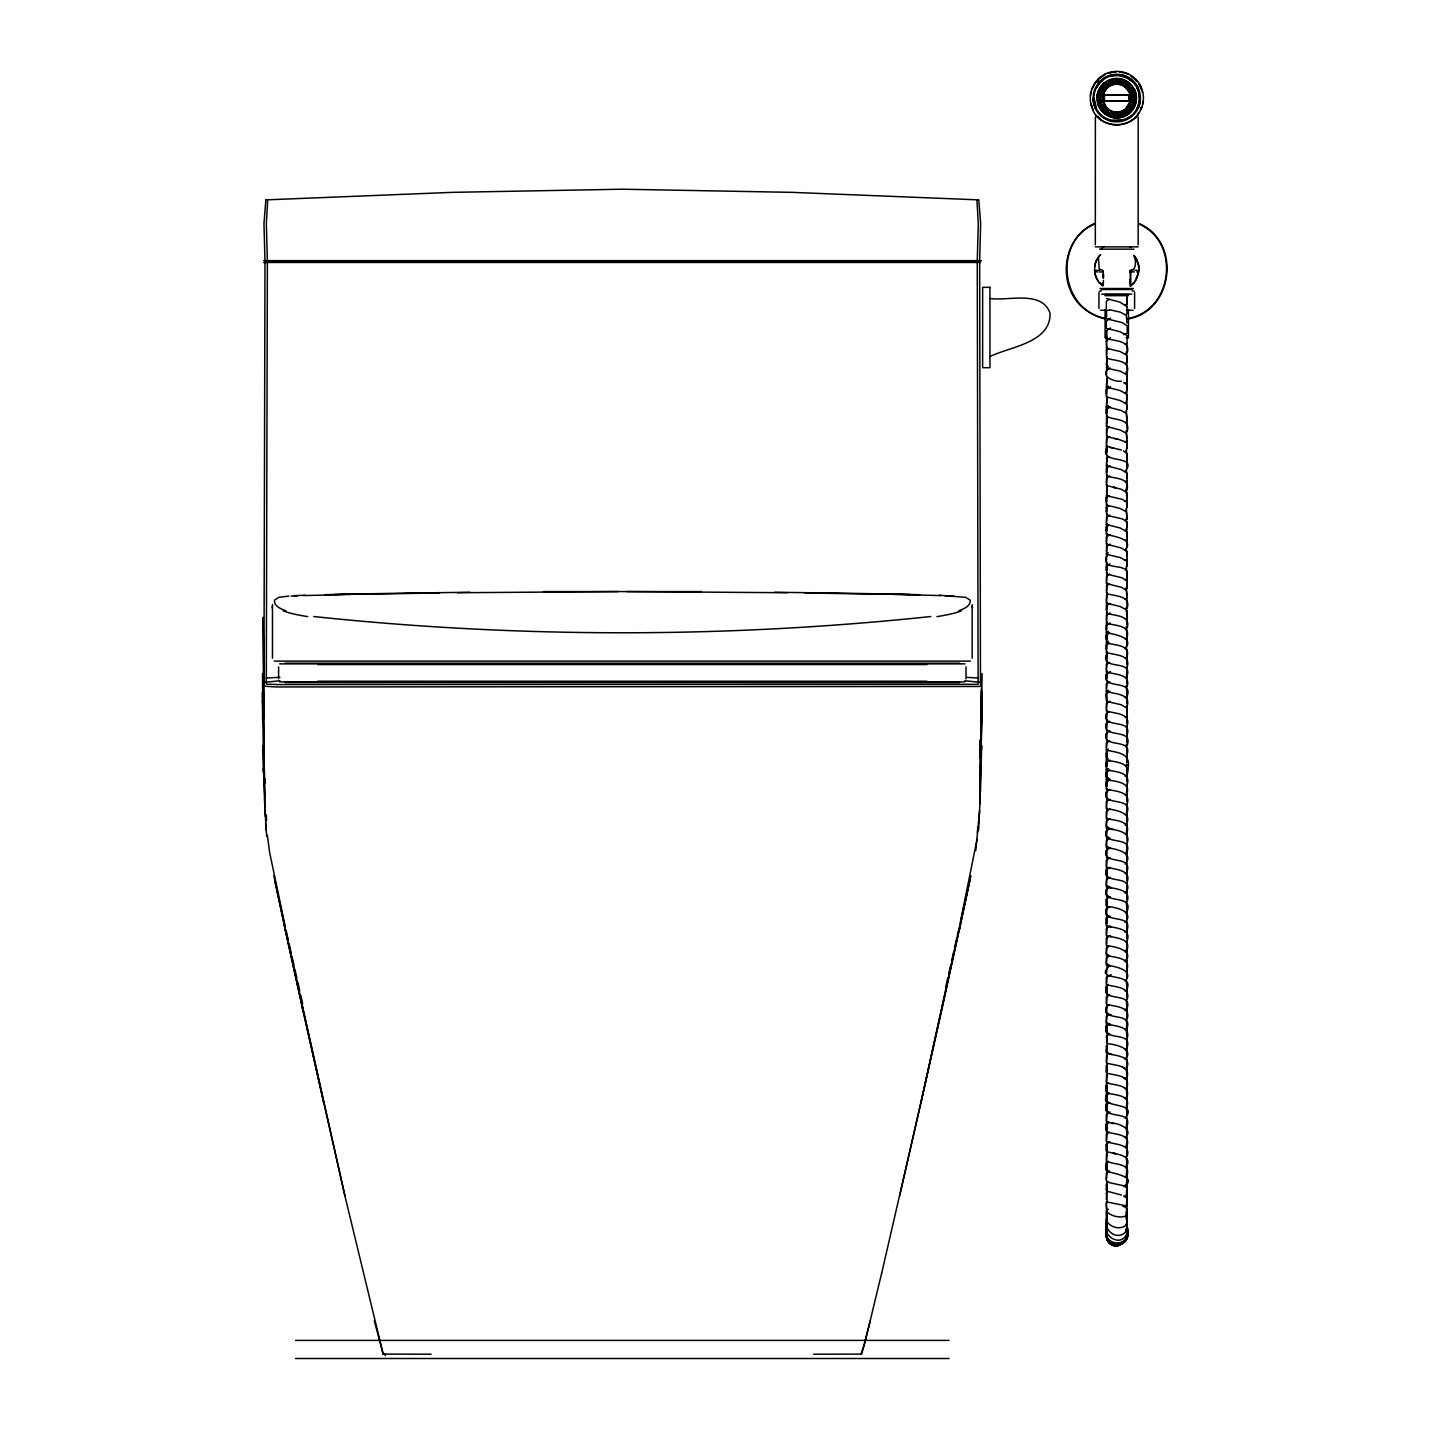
<?xml version="1.0" encoding="UTF-8"?>
<svg xmlns="http://www.w3.org/2000/svg" width="1430" height="1430" viewBox="0 0 1430 1430"><rect width="100%" height="100%" fill="white"/><g stroke="black" fill="none" stroke-linecap="round" stroke-linejoin="round"><path stroke-width="1.5" d="M262.548 673.53L262.691 722.686M966.019 678.91L966.019 666.863M1095.326 244.798L1095.38 117.028M1103.406 276.991L1103.406 274.024L1103.388 278.421L1103.066 270.288M1106.016 110.378L1105.265 110.432A8.24 8.24 0 0 0 1104.925 110.843L1104.8 111.629A10.457 10.457 0 0 0 1105.497 112.237L1106.159 112.255A7.758 7.758 0 0 0 1106.695 111.629L1106.748 111.647A8.115 8.115 0 0 1 1106.391 112.094L1105.497 112.273A11.029 11.029 0 0 1 1104.997 111.88L1104.764 110.968A7.776 7.776 0 0 1 1105.247 110.396L1106.034 110.342A10.493 10.493 0 0 1 1106.677 110.879L1106.856 111.075M1106.534 605.927L1109.93 603.371M1106.588 1191.101L1106.534 1183.825L1106.588 1191.101L1121.352 1194.997M1106.588 1024.398L1106.534 1031.656L1106.588 1024.398L1108.357 1023.701M1106.588 867.474L1106.534 874.749L1107.267 867.081M1106.534 713.731C1101.011 729.443 1133.346 717.717 1126.947 735.091L1127.001 728.746L1127.001 742.259M1106.534 658.873L1107.267 651.294M1126.286 432.057L1127.18 431.377C1131.291 417.828 1112.951 420.563 1106.588 416.184M1126.947 362.362L1127.233 355.427L1120.19 351.53L1106.588 348.294L1107.267 347.025M1126.947 1196.427L1127.001 1203.488L1126.947 1196.427L1125.196 1195.462M1123.855 1186.239C1138.959 1177.176 1112.343 1173.118 1106.588 1171.367L1106.534 1164.02L1106.588 1171.367M1126.947 1177.426L1126.947 1176.461L1126.34 1185.148M1126.947 1166.719L1127.001 1173.958L1126.286 1166.326M1126.947 1137.297L1127.001 1144.536L1126.947 1137.297L1125.196 1136.564M1126.947 1127.573L1127.001 1134.777L1126.286 1127.215M1126.947 1127.019L1127.001 1119.851L1126.286 1127.376M1126.947 1108L1127.001 1115.186L1126.286 1107.642M1126.947 1107.499L1127.001 1100.349L1126.286 1107.892M1126.286 1048.708L1127.001 1056.913M1126.947 1029.189L1127.001 1021.95L1126.286 1029.654M1127.001 1017.034L1127.001 1002.376L1127.001 1017.642M1126.947 960.656L1127.001 967.949L1126.947 960.656L1125.196 960.084M1126.947 950.021L1127.001 958.118L1127.001 943.729L1126.947 950.021C1131.38 939.01 1116.651 938.062 1109.805 936.346L1111.235 936.614L1106.355 935.703L1106.302 928.445L1110.073 926.032M1126.947 911.75L1127.001 918.972L1126.286 911.464M1126.947 892.302L1127.001 885.045L1126.947 892.302L1125.196 893.339M1126.947 872.497L1127.001 879.754L1127.001 865.525L1126.947 872.747L1125.196 873.784M1126.286 853.782L1127.001 846.042L1127.001 860.646M1127.001 850.832L1126.947 843.039L1127.001 850.296M1126.947 833.762L1127.001 841.037M1126.947 794.776L1127.001 787.59L1126.286 795.33M1125.196 776.347L1126.947 775.275L1127.001 767.981L1127.001 782.067M1126.947 754.665L1126.947 755.648L1127.001 748.391L1126.947 754.665C1133.257 737.362 1101.154 748.998 1106.534 733.375M1126.947 716.323L1127.001 709.03L1126.947 716.323L1125.196 717.181M1125.196 697.554L1126.947 696.714L1127.001 689.385L1127.001 703.685M1126.947 657.55L1127.001 650.346L1126.947 657.55L1125.196 658.318M1126.947 637.923L1127.001 630.666L1126.947 637.923L1125.196 638.692M1127.001 385.028L1123.623 382.454M1126.947 382.328L1127.001 389.604M1126.947 371.836L1127.001 379.093L1126.286 371.478M1126.947 323.055L1126.34 315.404L1120.19 312.098L1109.805 309.81M1127.001 306.717L1120.19 302.231L1106.588 298.548M1128.449 337.14L1128.449 309.702M1130.147 270.431L1130.147 271.253M1134.598 308.469L1134.598 292.471M981.945 722.686L981.999 711.908M1133.346 96.203L1132.864 95.756A10.439 10.439 0 0 1 1132.721 94.97L1133.114 94.308A7.776 7.776 0 0 1 1133.847 94.166L1133.829 94.219A8.151 8.151 0 0 0 1133.132 94.344L1133.454 96.239A7.776 7.776 0 0 0 1134.187 96.114L1134.437 94.666A10.457 10.457 0 0 1 1134.58 95.453L1133.454 96.239M979.961 803.731L982.088 673.53M981.981 719.594L982.088 692.603L982.07 703.417M1138.191 117.028L1138.155 244.798M1106.355 337.82L1106.534 345.399M1106.588 406.227L1106.534 413.485L1106.588 406.227L1108.357 405.602M1106.534 393.858L1106.588 386.583L1108.357 385.975M1108.357 366.348L1106.588 366.956L1106.534 374.839M1106.588 347.329L1106.534 355.212M1106.588 445.481L1106.534 452.756L1107.267 445.177M1106.534 423.316L1107.267 415.737M1106.534 472.383L1107.267 464.804M1106.588 524.006L1106.534 531.263L1107.267 523.684M1106.534 511.636L1107.267 504.057M1106.534 501.823L1106.588 495.173L1106.534 502.43M1106.588 563.259L1106.534 570.534L1107.267 562.955M1107.267 513.888L1106.534 522.075M1108.357 552.838L1106.588 553.446L1106.534 561.329M1106.534 639.228L1106.588 631.971L1108.357 631.345M1106.534 629.415L1106.588 622.765L1106.534 630.022M1106.534 609.788L1107.267 602.209M1107.267 592.395L1106.534 600.582M1106.534 678.499L1107.267 670.92M1106.534 649.041L1106.588 642.392L1106.534 649.667M1106.534 756.988L1106.588 749.749L1108.357 749.123M1106.588 779.046L1106.534 786.339L1106.588 779.046L1108.357 778.313M1106.588 769.286L1106.534 776.508L1106.588 769.286L1108.357 768.571M1106.588 759.527L1106.534 766.748L1106.588 759.527L1108.357 758.847M1106.588 916.523L1106.534 923.762L1107.267 916.147M1106.588 985.216L1106.534 992.509L1106.588 985.216L1108.357 984.501M1106.588 1103.12L1106.534 1110.377L1106.588 1103.12L1108.357 1102.494M1106.588 1093.253L1106.534 1100.564L1106.588 1093.253L1108.357 1092.609M1106.534 1090.697L1106.588 1083.386L1108.357 1082.742M1106.302 1199.341L1107.267 1191.405M1106.302 1179.285L1107.267 1171.581M1106.588 1161.911L1106.534 1169.257L1106.588 1161.911L1108.357 1161.339M1106.534 1129.986L1106.588 1122.729L1108.357 1122.121M1106.355 1201.897L1106.534 1209.172M1128.806 84.853L1128.771 85.407A7.776 7.776 0 0 1 1128.306 85.979L1127.519 86.032A10.564 10.564 0 0 1 1126.876 85.496L1126.786 84.71A7.776 7.776 0 0 1 1127.269 84.138L1128.645 84.638A10.457 10.457 0 0 0 1128.038 84.138L1127.716 83.995M1126.947 304.161L1127.001 296.796L1126.947 304.161L1125.196 304.912M1126.947 313.224L1127.001 305.949M1125.196 392.928L1126.947 392.249L1127.001 384.366M1126.947 460.549L1127.233 453.632L1123.462 451.022M1126.947 490.007C1130.522 477.28 1114.185 478.818 1106.588 475.922L1106.534 467.968L1110.073 465.715M1125.196 530.494L1126.947 529.779L1127.001 521.807L1122.318 518.893L1108.357 515.694L1106.588 514.192M1126.947 500.446L1127.001 493.225L1126.947 500.446L1125.196 501.126M1126.947 618.278L1127.001 610.932L1126.947 618.278L1125.196 619.029M1126.286 677.462L1127.001 669.848L1126.947 676.265C1133.221 658.855 1101.171 670.849 1106.534 655.065M1126.947 814.331L1127.001 807.092L1126.286 814.903M1126.947 833.762L1127.001 826.558L1126.286 834.316M1127.001 977.852L1127.001 963.355L1127.001 978.424M1126.947 1068.335L1127.001 1061.024L1126.286 1068.782M1126.947 1048.673L1127.001 1041.415L1126.947 1048.673L1125.196 1049.566M1126.947 1097.829L1127.001 1090.572L1126.947 1097.829L1125.196 1098.633M1126.947 1087.962L1127.001 1080.794L1126.947 1087.962L1125.196 1088.802M1126.947 1078.256L1127.001 1070.927L1126.947 1078.256L1125.196 1079.096M1126.947 1146.681L1127.001 1139.37L1126.286 1147.003M1126.947 1176.104L1127.001 1168.882L1126.947 1176.104L1125.196 1176.533M1126.947 1166.344L1127.001 1159.069L1126.286 1166.63M1127.001 1198.626L1126.34 1215.661M1126.947 1185.72L1127.001 1178.606M1097.918 280.459C1092.699 272.522 1093.7 261.154 1100.635 254.576M1127.001 939.063L1127.001 924.138L1127.001 938.509M1126.947 910.66L1127.001 904.511L1126.947 911.697C1134.383 893.303 1101.314 905.101 1106.534 889.532M1126.947 990.221L1127.001 997.496L1127.001 982.839L1126.947 990.061L1125.196 991.008M980.426 748.516L980.515 740.132M1106.534 1212.032L1107.213 1226.94M1128.181 86.193L1127.537 85.979A11.065 11.065 0 0 1 1127.054 85.586L1126.84 84.728M1130.504 283.891L1130.469 285.625M980.283 758.49L980.515 739.489L980.283 758.49L980.426 745.37M1131.791 107.804L1130.612 106.66A10.493 10.493 0 0 1 1131.023 105.927L1131.774 105.766A8.115 8.115 0 0 1 1132.274 105.999L1132.667 106.732A10.493 10.493 0 0 1 1132.203 107.572L1131.434 107.786A7.758 7.758 0 0 1 1130.844 107.375L1130.665 106.66A10.421 10.421 0 0 1 1131.059 105.963L1131.666 105.713A7.758 7.758 0 0 1 1132.381 106.124L1132.667 106.732M1131.452 88.624L1132.203 88.785A10.528 10.528 0 0 1 1132.614 89.518L1132.614 89.643M980.265 757.828L980.587 740.865M1103.406 280.512L1103.281 284.784M981.016 772.701L981.624 745.548L981.534 749.106M1102.977 107L1102.745 107.411A7.758 7.758 0 0 1 1102.101 107.786L1101.35 107.572A10.493 10.493 0 0 1 1100.921 106.839L1101.118 106.088A8.258 8.258 0 0 1 1101.636 105.838L1102.512 105.927A10.493 10.493 0 0 1 1102.941 106.66L1102.888 106.66M980.426 792.577L981.141 768.411M1123.676 114.489L1123.158 115.079A11.118 11.118 0 0 1 1122.55 115.294L1122.55 115.24A10.493 10.493 0 0 0 1123.301 114.972L1123.73 114.489A7.776 7.776 0 0 0 1123.426 113.596L1123.39 113.631M1102.173 90.644L1101.761 90.644A7.776 7.776 0 0 1 1101.118 90.287L1100.921 89.643A11.029 11.029 0 0 1 1101.243 88.964L1102.101 88.571A7.776 7.776 0 0 1 1102.745 88.946L1102.512 90.43A10.457 10.457 0 0 0 1102.888 89.715L1102.977 89.035M263.245 690.047L264.693 798.226L263.209 688.491M272.469 604.604L272.469 658.14M1106.588 387.208L1106.534 394.466M1106.588 406.835L1106.534 414.11M1106.588 416.648L1106.534 423.923M1106.588 446.089L1106.534 453.364M1106.588 465.715L1106.534 472.99M1106.588 504.987L1106.534 512.244M1106.588 524.613L1106.534 531.889M1106.588 563.867L1106.534 571.142M1106.588 603.138L1106.534 610.396M1106.588 632.578L1106.534 639.853M1106.588 652.205L1106.534 659.48M1106.588 671.832L1106.534 679.107M1106.588 750.375L1106.534 757.65M1106.588 770.001L1106.302 776.883L1110.073 779.511M1126.947 303.392L1127.233 296.403M1127.233 335.782L1126.947 343.379L1125.196 344.058M1106.588 868.225L1106.534 875.5M1106.588 917.274L1106.534 924.513M1126.947 421.135L1126.34 413.449L1121.352 410.517L1106.355 406.692L1107.213 398.845M1126.947 440.905L1126.34 433.272L1120.19 430.001L1106.355 426.444L1107.213 418.418M1106.588 985.931L1106.534 993.242M1126.947 499.767L1126.34 492.206L1121.352 489.292L1106.355 485.449L1106.534 477.852L1109.662 475.886M1126.947 519.287L1126.34 511.761L1120.19 508.508L1106.355 505.005L1106.302 497.765L1109.108 495.835M1106.588 1025.113L1106.302 1032.013L1109.662 1034.319M1106.588 1084.029L1106.534 1091.34M1106.588 1093.896L1106.302 1100.886L1109.197 1102.923M1106.588 1103.745L1106.302 1110.681L1109.197 1112.701M1126.947 597.829L1126.34 590.197L1121.352 587.283L1106.355 583.529L1106.534 576.004L1109.662 574.074M1106.588 1123.319L1106.534 1130.558M1126.947 617.528L1126.34 609.806L1120.19 606.517L1106.355 603.102L1106.534 595.524M1126.947 637.154C1131.041 624.713 1113.988 625.893 1106.588 623.123L1106.302 615.508L1110.073 612.916M1106.588 1162.465L1106.302 1169.49L1109.662 1171.599M1126.947 656.763C1131.166 644.358 1113.773 645.502 1106.588 642.785L1108.357 641.158M1126.947 696.714C1134.187 678.374 1101.386 690.44 1106.534 674.567M1127.001 723.312L1127.001 708.172L1121.352 704.793L1106.588 701.415L1106.534 694.14M1126.947 1047.779C1133.4 1030.279 1101.207 1042.112 1106.534 1026.561M1126.947 1067.459C1131.362 1056.484 1116.598 1055.733 1109.805 1054.071M1126.947 1077.38C1130.987 1064.724 1114.006 1065.69 1106.355 1062.955L1106.534 1055.519M1126.947 1097.025C1131.094 1084.351 1114.006 1085.549 1106.355 1082.725L1106.534 1075.217M1126.947 1146.038C1131.309 1133.454 1113.827 1134.669 1106.588 1131.827L1106.534 1124.588L1106.588 1131.827M1126.947 1175.657C1131.362 1162.572 1113.469 1165.057 1106.355 1161.124L1106.534 1153.51M1126.947 1165.754C1131.219 1156.244 1119.565 1154.6 1113.344 1153.277L1115.686 1153.688L1106.588 1151.65L1106.534 1144.304L1106.588 1151.65M1126.947 775.275C1131.845 762.315 1114.846 761.976 1106.588 760.188L1106.534 767.463M1126.947 793.65C1131.041 781.549 1114.185 781.406 1106.588 779.69L1106.534 787.108M1126.947 813.187C1133.418 795.724 1101.297 807.092 1106.534 791.952M1126.947 832.653C1131.13 820.32 1114.149 820.445 1106.355 818.621L1106.302 811.418L1110.073 808.987M1126.947 852.155C1133.257 834.905 1101.225 846.167 1106.534 830.937M1126.947 871.674C1133.204 854.443 1101.44 865.49 1106.534 850.457M1126.947 891.248C1133.436 873.784 1101.225 885.224 1106.534 869.976M1126.947 930.269C1133.418 912.966 1101.171 924.441 1106.534 908.962M1126.947 969.629C1131.255 957.206 1113.773 957.6 1106.355 955.383L1106.302 948.162L1108.822 946.499M1126.947 989.077C1134.884 971.238 1091.555 982.517 1109.93 965.5M1126.947 1008.686C1133.472 991.169 1101.171 1002.877 1106.534 987.361M1126.947 1028.259C1133.275 1010.903 1101.225 1022.504 1106.534 1006.97M1126.947 1087.122C1130.898 1074.895 1114.202 1075.485 1106.588 1073.09L1106.534 1065.725L1106.588 1073.09M1126.947 1106.713C1131.202 1094.397 1113.666 1095.326 1106.588 1092.77L1106.534 1085.442L1106.588 1092.77M1126.947 1126.286C1133.186 1108.965 1101.207 1120.78 1106.534 1105.033M1106.82 85.049L1106.748 84.71A7.776 7.776 0 0 0 1106.266 84.138L1104.818 85.389A7.758 7.758 0 0 0 1105.265 85.925L1106.856 85.282M264.979 262.477L263.942 686.15L275.847 686.954L980.48 686.472L979.657 262.477M267.374 262.477L266.302 684.112L278.189 684.559L978.12 684.327L977.262 262.477M979.604 810.685L975.778 850.582M1108.161 108.966C1101.082 103.943 1101.1 92.414 1108.161 87.373M980.229 797.869L978.621 830.008M1131.523 270.27C1136.689 269.448 1136.153 258.776 1133.615 255.327M977.441 833.011L977.763 826.826M1133.4 89.947L1132.453 88.07A3.075 3.075 0 0 0 1131.738 87.766L1130.004 88.714M1099.098 106.678L1098.258 104.658L1104.55 113.506L1112.415 117.296A20.699 20.664 3.2 0 0 1118.975 117.653L1121.138 117.296A20.699 20.664 -22.5 0 0 1127.215 114.775C1135.509 109.77 1138.781 98.312 1134.455 89.661L1136.367 98.17M1116.776 101.173L1129.164 101.101L1129.611 96.847M1128.949 101.119L1129.128 95.184L1104.425 95.256L1104.067 96.275M1131.988 102.048L1132.435 99.796M1106.588 1229.675L1107.213 1237.951M1106.695 84.728L1106.748 84.71A7.794 7.794 0 0 0 1106.248 84.191L1105.497 84.138A10.421 10.421 0 0 0 1104.889 84.638L1104.746 85.3A7.74 7.74 0 0 0 1105.247 85.979L1106.016 85.979A10.457 10.457 0 0 0 1106.623 85.46L1106.713 85.389M1134.919 96.525L1132.9 96.9A3.092 3.092 0 0 1 1132.435 96.561L1131.988 94.326M1135.277 95.971L1134.919 93.933A3.075 3.075 0 0 0 1134.401 93.522L1132.453 93.826M1126.84 111.629L1126.876 110.879A10.564 10.564 0 0 1 1127.519 110.342L1128.306 110.396A7.776 7.776 0 0 1 1128.771 110.968L1128.788 111.647A10.564 10.564 0 0 1 1128.056 112.273L1127.305 112.183A7.776 7.776 0 0 1 1126.786 111.647L1126.929 110.897A10.993 10.993 0 0 1 1127.394 110.503L1127.966 110.253M1100.725 100.583L1100.707 100.458A10.493 10.493 0 0 1 1100.868 101.405L1100.439 102.066A7.776 7.776 0 0 1 1099.706 102.191L1099.706 102.138M1120.852 82.529L1121.549 80.598M1115.793 80.67L1116.258 80.187A10.421 10.421 0 0 1 1117.17 80.169L1117.688 80.581A7.776 7.776 0 0 1 1117.706 81.421L1117.188 81.975A10.457 10.457 0 0 1 1116.347 81.975L1115.793 81.421A7.776 7.776 0 0 1 1115.793 80.67L1116.347 80.134A10.6 10.6 0 0 1 1117.188 80.134L1117.76 80.67M1115.847 114.972L1116.383 114.454A10.6 10.6 0 0 1 1117.188 114.4L1117.706 114.972M1117.76 115.687L1117.706 115.669A7.776 7.776 0 0 0 1117.706 114.936L1117.795 114.704M1106.588 1232.624C1105.801 1256.434 1135.992 1244.404 1126.34 1225.081M1134.616 100.904L1134.58 100.922A10.493 10.493 0 0 1 1134.473 101.727L1134.044 102.191A7.704 7.704 0 0 1 1133.114 102.066L1132.721 101.405M972.168 658.14L972.168 604.604M1110.717 83.065L1111.628 82.797A10.475 10.475 0 0 1 1110.842 83.083L1110.109 82.761A7.776 7.776 0 0 1 1109.859 82.064L1110.198 81.367A10.475 10.475 0 0 1 1110.985 81.081L1111.718 81.403A7.776 7.776 0 0 1 1111.968 82.1L1111.986 82.404M1136.779 271.932C1142.57 271.003 1136.886 260.349 1135.152 257.15M1106.302 1235.27L1107.213 1239.578L1106.302 1235.27L1107.213 1230.98M1107.213 1226.422C1099.813 1247.639 1133.275 1249.069 1126.947 1226.976M1100.921 106.839L1101.118 106.088A7.776 7.776 0 0 1 1101.761 105.713L1102.012 105.677M1110.02 81.528L1110.413 81.331A11.1 11.1 0 0 1 1110.985 81.135L1111.664 81.439M1102.745 98.17L1103.638 93.486M1123.354 82.851L1121.585 82.1A7.776 7.776 0 0 1 1121.835 81.403L1122.55 81.081A10.475 10.475 0 0 1 1123.337 81.367L1123.712 81.957A7.776 7.776 0 0 1 1123.426 82.761L1123.39 83.011M1106.534 1228.513L1107.213 1233.518M1107.267 1216.662C1101.35 1227.53 1115.114 1241.633 1125.196 1232.463L1127.233 1227.458L1126.947 1220.827M1120.852 113.846L1121.549 115.776A3.092 3.092 0 0 0 1122.067 116.009L1124.212 115.169M1124.427 114.722L1123.712 112.791A3.092 3.092 0 0 0 1123.194 112.559L1121.049 113.292M1115.525 95.167L1104.425 95.256L1104.425 101.083L1129.128 101.083L1129.057 95.435L1129.521 96.865M1103.853 97.49L1104.461 95.256M1129.593 98.849L1129.289 100.475M1104.121 96.954L1104.407 101.155L1104.139 100.046M977.065 839.249L960.299 922.279M272.147 607.786L272.379 606.374M1111.557 115.169L1110.985 115.294A10.546 10.546 0 0 1 1110.198 115.008L1109.912 114.293A7.776 7.776 0 0 1 1110.109 113.596L1110.842 113.274A11.083 11.083 0 0 1 1111.432 113.488L1111.968 114.275A7.776 7.776 0 0 1 1111.718 114.972L1111.664 114.936A7.794 7.794 0 0 0 1111.914 114.275L1112.004 114.078M1123.712 81.957L1123.301 81.403A10.35 10.35 0 0 0 1122.55 81.135L1122.014 81.224M1098.633 93.933L1098.294 96.06A3.092 3.092 0 0 0 1098.615 96.543L1100.653 96.9M1101.171 96.489L1101.493 94.344A3.092 3.092 0 0 0 1101.189 93.88L1099.152 93.522M1090.447 95.202L1090.947 92.289M1117.295 116.188L1117.188 116.241A10.457 10.457 0 0 1 1116.347 116.241L1115.793 115.687A7.776 7.776 0 0 1 1115.793 114.936L1116.347 114.4A10.421 10.421 0 0 1 1117.17 114.454L1117.724 114.74M1130.487 100.529L1129.575 92.628L1125.392 87.373M1142.588 104.068L1143.088 101.137M1135.885 102.531L1136.26 100.368M1135.277 100.386L1134.866 102.513A3.092 3.092 0 0 1 1134.401 102.853L1133.686 102.835M1121.871 114.936L1121.924 115.044A7.776 7.776 0 0 1 1121.585 114.275L1121.924 113.56A10.511 10.511 0 0 1 1122.711 113.274L1123.39 113.345M1103.942 96.847L1104.264 95.882M1100.725 95.774L1100.832 94.97A10.439 10.439 0 0 1 1100.689 95.756L1100.671 95.989M1125.946 84.87L1127.269 83.28A3.092 3.092 0 0 1 1127.841 83.244L1129.629 84.674M1129.593 85.353L1128.288 86.837A3.092 3.092 0 0 1 1127.734 86.873L1126.125 85.621M1108.053 108.984A13.907 13.907 0 0 0 1125.356 108.984L1130.308 101.298M970.112 879.486L959.208 930.233L970.756 875.75L920.902 1102.78L881.613 1273.522M942.316 1007.596L960.281 924.817L920.902 1102.78L942.316 1007.596L941.923 1009.008M945.856 986.539L947.786 977.995M948.751 973.723L950.682 965.179M951.647 960.888L953.578 952.344M954.543 948.072L956.473 939.528M957.439 935.256L958.404 930.966M1130.129 102.066L1130.755 97.383M899.613 1196.159L921.099 1101.672M881.577 1273.522L864.328 1345.004L861.003 1354.103M1128.681 95.113L1127.448 95.256L1129.486 96.275M870.37 1320.641L861.575 1354.103M1130.433 285.803L1131.577 285.285M1100.778 94.612L1100.528 94.362A7.776 7.776 0 0 0 1099.706 94.166L1099.205 96.007A8.151 8.151 0 0 0 1099.92 96.168L1100.278 96.203A7.776 7.776 0 0 1 1099.366 96.114L1099.116 96.114M1132.846 100.458L1132.846 100.458A10.511 10.511 0 0 0 1132.667 101.405L1134.276 102.031M1099.42 94.255L1099.062 94.63A10.439 10.439 0 0 0 1098.973 95.453L1099.277 96.042M1138.62 271.718L1135.188 281.067M1121.638 82.1L1121.96 82.761A10.457 10.457 0 0 0 1122.711 83.029L1122.979 83.137M1102.012 90.698L1101.636 90.519A8.258 8.258 0 0 1 1101.154 90.251L1100.921 89.518A10.457 10.457 0 0 1 1101.386 88.839L1102.101 88.624M1132.167 88.839L1131.559 88.571A7.776 7.776 0 0 0 1130.79 88.946L1130.612 89.715A10.528 10.528 0 0 0 1131.023 90.43L1131.774 90.608M1126 111.022L1127.734 109.484A3.092 3.092 0 0 1 1128.288 109.538L1129.629 111.111M1125.982 111.594L1127.18 113.042A3.092 3.092 0 0 0 1127.841 113.113L1129.575 111.594M1107.213 1229.264C1099.312 1249.23 1134.884 1249.427 1126.286 1229.21M977.262 260.689L978.299 223.563L976.976 200.933M979.657 260.689L980.658 223.563L978.853 200.933M1107.213 1231.373L1106.534 1233.447L1107.75 1230.39M1126.34 1236.628L1127.233 1232.463L1126.34 1228.37M267.66 200.933L266.338 223.563L267.374 260.689M1107.213 1222.382C1100.117 1235.234 1121.245 1248.64 1126.947 1233.411L1126.286 1231.141L1127.18 1235.413L1127.001 1222.114M1131.309 90.644L1131.666 90.662A7.776 7.776 0 0 0 1132.417 90.287L1132.649 89.768M1100.457 100.172L1100.206 100.172A7.776 7.776 0 0 0 1099.366 100.261L1098.919 100.904A11.065 11.065 0 0 0 1099.027 101.548L1099.116 101.709A10.439 10.439 0 0 1 1098.973 100.922L1099.545 100.261A8.24 8.24 0 0 1 1100.081 100.172L1100.474 100.261M1126.34 1224.134L1127.233 1220.719L1126.286 1212.283M1099.098 89.661L1098.258 91.699A20.699 20.664 -80.3 0 0 1097.15 98.17A19.537 19.52 -80.3 0 1 1098.258 91.699L1104.55 82.833L1102.905 84.299M1126.947 843.521C1131.809 831.992 1117.348 830.49 1109.805 828.756L1113.344 829.561M1091.912 89.464L1096.059 81.653M1140.514 109.61L1141.64 106.875M1141.766 106.928L1140.639 109.663L1141.73 106.91M1125.196 922.565C1135.009 911.16 1114.774 906.906 1106.588 906.441L1106.534 899.273L1106.588 906.441M1110.163 113.631L1110.842 113.328A10.493 10.493 0 0 1 1111.593 113.596L1111.861 113.81M265.783 200.933L263.96 223.563L264.979 260.689L981.212 260.689M265.229 262.28L265.229 260.886M267.625 262.28L267.625 260.886M977.012 260.886L977.012 262.28M979.407 260.886L979.407 262.28M1126.947 1038.895C1131.809 1025.864 1114.238 1026.347 1106.355 1023.844L1106.302 1016.605L1109.93 1014.335M1115.239 114.293L1115.239 116.348A3.092 3.092 0 0 0 1115.65 116.742L1117.956 116.688M1118.296 116.348L1118.296 114.293A3.11 3.11 0 0 0 1117.902 113.9L1115.74 113.846M1096.31 88.32L1097.543 86.104A22.648 22.63 -48.2 0 1 1102.619 80.42M1101.189 87.981L1100.135 89.786A3.092 3.092 0 0 0 1100.278 90.43L1102.065 91.448M1102.637 91.359L1103.728 89.357A3.092 3.092 0 0 0 1103.602 88.803L1101.815 87.784M1109.877 114.4L1110.234 114.972A10.421 10.421 0 0 0 1110.985 115.24L1111.45 115.204M1127.001 1164.95L1126.286 1156.513M1129.754 107.018L1130.933 105.069A3.092 3.092 0 0 1 1131.487 104.908L1133.275 105.945M1127.001 1145.305L1126.947 1138.048M1127.001 1155.1L1126.947 1147.092L1125.196 1146.324M1127.001 1135.509L1126.947 1128.288M1133.221 90.501L1131.577 91.448A3.075 3.075 0 0 1 1130.933 91.305L1129.754 89.339M1127.001 1125.75L1126.947 1117.706M1127.001 733.143L1126.947 725.171L1127.001 732.428M1127.001 742.957L1126.947 735.681M1106.534 1163.323L1106.588 1170.58M1127.001 360.163L1126.286 351.852M1127.001 379.79L1126.947 372.533M1127.001 399.417L1126.286 391.105M1127.001 419.062L1126.286 410.75M1127.001 438.688L1126.286 430.376M1127.001 458.315L1126.286 450.003M1127.001 477.942L1126.286 469.63M1127.001 497.569L1126.286 489.257M1127.001 517.195L1126.286 508.883M1127.001 536.84L1126.286 528.528M1127.001 556.467L1126.286 548.155M1127.001 576.093L1126.286 567.782M1127.001 595.72L1126.286 587.408M1127.001 615.347L1126.286 607.035M1127.001 634.974L1126.286 626.662M1127.001 654.618L1126.286 646.306M1127.001 674.245L1126.947 666.273M1127.001 693.872L1126.286 685.56M1127.001 713.499L1126.947 705.526M1127.001 1115.883L1126.947 1108.679M1127.001 369.977L1126.947 362.022L1125.196 363.649M1127.001 428.857L1126.947 420.903L1126.286 422.136M1127.001 448.502L1126.947 440.529L1125.196 442.245M1127.001 468.128L1126.947 460.174L1127.001 467.431M1127.001 487.755L1126.947 480.48M1127.001 546.635L1126.947 538.681L1127.001 545.956M1127.001 605.534L1126.947 597.579L1125.196 599.295M1127.001 644.787L1126.947 636.833L1127.001 644.108M1127.001 664.414L1126.947 656.459L1127.001 663.735M1127.001 350.35L1126.947 343.075M1127.001 409.23L1126.286 400.936M1127.001 507.382L1126.947 499.428L1127.001 506.703M1127.001 527.009L1126.286 518.715M1127.001 566.28L1126.947 559.005M1127.001 585.907L1126.947 577.952L1127.001 585.21M1127.001 625.16L1126.947 617.206L1127.001 624.463M1127.001 684.058L1126.947 676.783M1127.001 1106.141L1127.18 1098.508L1125.196 1097.489M1127.001 1096.292L1126.286 1087.962M1098.401 257.239L1099.223 268.822L1102.03 270.27M1127.001 1086.407L1127.18 1078.81L1125.196 1077.827M1127.001 752.752L1126.286 744.458M1127.001 1076.593L1126.286 1068.335M1104.443 91.699L1105.98 89.518M1137.476 114.686L1139.192 112.273M1100.171 87.731L1101.44 85.943M1109.823 112.791L1109.126 114.722A3.092 3.092 0 0 0 1109.376 115.24L1111.396 116.027M1112.075 115.705L1112.701 113.846A3.092 3.092 0 0 0 1112.451 113.328L1110.574 112.559M1127.001 1066.762L1127.18 1059.147L1125.196 1058.2M1132.095 110.396L1133.382 108.609M1127.001 1047.1L1126.947 1039.163M1132.453 108.287L1133.4 106.41M1115.99 81.778L1116.258 81.903A10.582 10.582 0 0 0 1117.17 81.921L1117.795 81.671M1127.001 1037.233L1126.286 1029.046M1127.001 1027.401L1126.286 1019.286M1127.001 762.53L1126.947 754.629L1127.001 761.922M1127.001 988.237L1126.286 980.122M1127.001 1007.828L1126.286 999.731M1126.286 805.126L1127.18 803.982C1131.38 791.201 1114.238 791.13 1106.355 789.36L1106.302 782.139L1109.662 780.244M1127.001 968.539L1126.947 961.228M1127.001 998.069L1126.947 990.793M1126.286 785.624L1127.18 784.498C1131.434 771.682 1114.238 771.807 1106.355 769.805L1106.302 762.565L1110.073 760.099M1127.001 772.289C1132.775 753.896 1120.655 752.877 1106.355 750.267L1106.302 743.028L1109.662 740.955M1127.001 948.877L1126.947 941.029M1127.001 958.672L1126.947 951.451M1133.15 283.658L1133.74 282.908L1131.917 284.963M1127.001 929.321L1126.947 921.492M1127.001 890.068L1126.947 882.292M1127.001 909.748L1126.286 901.651M1127.001 899.935L1126.947 892.07L1125.196 891.516M1127.001 791.916L1126.947 784.069L1127.001 791.362M1127.001 870.477L1126.947 862.648M1127.001 919.508L1126.947 912.286M1126.286 883.043L1127.18 881.97C1131.309 870.709 1117.044 869.637 1109.805 867.867L1106.355 867.331L1106.302 860.127L1110.073 857.678M1127.001 831.205L1126.947 823.376L1127.001 830.669M1127.001 880.29L1126.947 873.033M1127.001 811.543L1126.947 803.714M1127.001 801.694L1126.947 794.437M1126.286 902.527L1127.18 901.472C1131.344 890.193 1117.08 889.192 1109.805 887.44L1111.235 887.744L1106.355 886.868L1106.302 879.629L1109.93 877.359M1126.286 765.944L1127.18 764.907L1126.286 764.156M1127.001 821.374L1126.947 814.081M1126.286 941.673L1127.18 940.654C1131.487 929.321 1117.044 928.213 1109.805 926.551L1111.235 926.819L1106.355 925.961L1106.302 918.632L1110.073 916.147M1106.534 654.565L1106.588 661.768M1126.34 1205.722L1126.947 1197.446M1138.298 114.811C1127.662 127.949 1105.89 127.985 1095.291 114.811M1131.255 285.446L1130.236 286.089M1126.286 1000.321L1127.18 999.356C1131.344 986.575 1114.042 987.04 1106.355 984.68L1106.302 977.494L1111.235 974.599M1126.286 746.317L1127.18 745.388C1133.668 727.37 1101.332 739.274 1106.534 723.598M1126.286 1019.894L1127.18 1018.947C1131.273 1006.13 1114.024 1006.684 1106.355 1004.253L1106.302 996.996L1109.662 994.976M1126.286 726.654L1127.18 725.743C1131.166 712.819 1114.292 713.749 1106.355 710.96L1106.302 703.721L1110.073 701.218M1106.534 1084.995L1106.588 1092.288M1132.9 100.332L1133.454 100.118A7.776 7.776 0 0 1 1134.187 100.261L1134.544 100.618M1126.286 706.921L1127.18 706.062C1131.112 693.175 1114.006 694.319 1106.355 691.334L1106.302 684.076L1109.662 681.931M1106.534 1065.296L1106.588 1072.643M1131.648 284.606L1133.99 282.443M1126.286 687.24L1127.18 686.436C1131.112 673.423 1113.845 674.853 1106.355 671.796L1106.302 664.557L1109.662 662.394M1100.26 77.47L1098.043 79.436L1105.283 74.306L1102.727 75.826M1126.286 667.703L1127.18 666.916C1131.237 653.903 1113.756 655.494 1106.355 652.295L1106.302 645.073L1109.197 643.071M1107.267 808.129L1106.534 816.584M1106.534 1045.652L1106.588 1053.41L1112.2 1054.5M1107.267 817.96L1106.302 826.022L1109.662 828.399M1107.267 827.791L1106.302 835.853L1110.073 838.498M1107.267 798.298L1106.534 806.735M1107.267 837.623L1106.302 845.666L1110.073 848.294M1107.267 857.231L1106.534 865.686M1105.247 86.837L1103.924 85.246A3.092 3.092 0 0 1 1103.978 84.692L1105.694 83.19M1105.908 86.855L1107.535 85.425A3.092 3.092 0 0 0 1107.589 84.87L1106.266 83.28M1107.267 847.436L1106.534 855.837M1107.267 876.894L1106.302 884.902L1109.662 887.261M1107.267 896.521L1106.534 904.958M1107.213 1202.416L1106.302 1203.577L1107.213 1218.878M1107.267 788.538L1106.534 796.903M1126.286 314.368L1127.18 313.599M1126.286 628.521L1127.18 627.77C1131.094 614.954 1114.274 615.919 1106.588 613.22L1106.534 605.355M1107.267 886.689L1106.302 894.733L1110.073 897.379M1107.267 906.37L1106.302 914.378L1109.662 916.719M1107.267 925.943L1106.534 934.29M1126.286 608.751L1127.18 608C1131.255 595.238 1114.059 596.31 1106.588 593.557L1106.534 585.764L1109.197 584.048M1107.267 945.462L1106.302 953.56L1109.197 955.633M1107.267 935.703L1106.534 944.032M1107.267 965.125L1106.534 973.58M1107.267 975.028L1106.534 983.411M1107.267 955.329L1106.302 963.302L1110.073 965.947M1126.286 569.515L1127.001 561.203L1120.19 557.557L1106.588 554.357L1106.534 546.403L1110.073 544.115M1107.267 994.708L1106.534 1003.002M1107.267 1004.468L1106.302 1012.422L1109.662 1014.746M1107.267 1014.245L1106.302 1022.218L1110.073 1024.827M1107.267 1033.854L1106.534 1042.184M1125.196 1059.362C1134.812 1048.583 1115.168 1044.204 1107.267 1043.703L1106.302 1051.711L1109.662 1053.999M1126.286 510.599L1127.233 502.627L1122.318 499.374L1107.267 495.852L1107.267 494.244M1126.286 491.044L1127.001 483.429M1107.267 1053.57L1106.534 1061.846M1126.286 451.755L1127.233 443.8C1126.054 440.19 1106.57 436.811 1117.491 439.171M1107.267 1063.402L1106.534 1071.678M1107.213 1182.27L1106.588 1190.118M1126.286 412.233L1127.233 404.368L1120.19 400.525L1106.355 396.897L1106.302 389.568L1110.52 386.654M1107.213 359.663L1106.588 367.26M1107.267 1073.233L1106.534 1081.491M1126.286 373.141L1127.18 372.479C1130.737 359.574 1114.292 361.129 1106.588 358.126L1106.534 350.189L1109.197 348.455M1126.286 353.532L1127.18 352.888C1130.951 341.037 1115.775 340.983 1108.357 339.053M1106.534 752.645L1106.588 759.884L1106.534 752.967M1126.34 1195.265L1126.947 1186.31L1125.196 1185.381M1107.213 1192.298L1106.302 1193.281L1107.267 1202.058L1126.947 1205.99L1127.233 1198.447L1123.623 1196.052M1102.047 79.705C1110.341 72.912 1123.194 72.912 1131.505 79.705M1129.003 113.506L1127.215 114.775A19.537 19.52 -22.5 0 1 1121.138 117.296M1107.213 379.218L1106.355 387.03L1120.19 390.551L1127.233 394.483L1126.947 402.223L1125.196 402.867M1107.213 448.091L1106.302 448.716C1099.902 465.054 1138.566 453.614 1125.196 471.685M1106.534 987.04L1106.588 994.279M1125.196 481.553L1126.947 480.873L1127.233 473.223L1121.352 469.576L1106.355 465.751L1107.213 457.904M1126.286 1156.834L1127.18 1156.209C1131.273 1143.035 1113.773 1145.09 1106.355 1141.408L1106.302 1134.097L1109.197 1132.077M1106.302 458.529L1109.108 456.599M1107.213 487.38L1106.588 494.941M1106.588 514.478L1106.302 507.561L1109.108 505.612M1109.108 525.114L1106.302 527.062L1106.355 534.427C1114.363 536.679 1134.455 538.77 1125.196 550.157M1109.108 299.46L1106.302 301.39L1106.355 308.701M1108.357 1209.226L1106.588 1210.424L1106.534 1217.949L1106.588 1210.424L1106.588 1211.585C1111.593 1216.501 1120.459 1218.432 1126.947 1215.661L1127.233 1208.493L1123.462 1206.151L1126.947 1205.937L1123.033 1206.402M1106.302 507.561L1107.213 506.935M1107.267 356.839L1106.302 364.721L1107.213 365.347M1107.267 376.465L1106.534 384.652M1107.267 396.11L1106.534 404.297M1107.267 425.55L1106.534 433.737M1107.267 435.364L1106.534 443.55M1107.267 454.99L1106.534 463.177M1107.267 474.617L1106.534 482.804M1107.267 484.43L1106.534 492.617M1106.302 497.765L1107.213 497.14M1107.267 533.515L1106.534 541.702M1107.267 543.328L1106.534 551.515M1107.267 572.769L1106.534 580.955M1107.267 582.582L1106.534 590.769M1107.267 612.022L1106.534 620.209M1107.267 661.107L1106.534 669.294M1107.267 680.734L1106.534 688.92M1107.267 700.36L1106.534 708.547M1107.267 710.174L1106.534 718.361M1107.267 719.987L1106.534 728.174M1110.52 318.193L1106.302 321.071L1106.355 328.328L1120.19 331.778L1126.34 335.067M1126.34 1175.317L1126.947 1167.524M1107.213 556.02L1106.302 556.627C1102.387 570.695 1121.549 563.134 1127.233 571.374L1126.947 579.007L1125.196 579.722M1107.267 729.818L1106.534 737.987M1107.267 1112.612L1106.534 1120.745M1107.267 739.65L1106.534 747.819M1110.073 935.774L1106.302 938.259L1106.355 945.605C1114.506 946.463 1134.866 950.289 1125.196 961.764M1106.534 429.34L1109.197 426.944M1110.073 691.334L1106.302 693.89L1106.588 700.986M1110.073 1023.88L1106.302 1026.383L1106.588 1033.389M1109.197 1171.385L1106.302 1173.53L1106.355 1180.769L1109.805 1182.735L1123.462 1185.72L1127.233 1188.187L1127.18 1195.766L1125.196 1196.374M1106.534 341.001L1110.52 337.784M1110.073 622.837L1106.302 625.411L1106.355 632.632C1114.238 634.384 1134.884 637.351 1125.196 648.577M1106.588 338.445L1106.534 330.58L1110.52 328.006M1109.197 711.568L1106.302 713.516L1106.588 720.613M1110.073 867.42L1106.302 869.869L1106.588 876.983M1109.197 1093.11C1092.127 1110.091 1140.496 1099.652 1125.196 1118.063M1110.073 1111.968L1106.302 1114.524L1106.355 1121.799L1113.559 1123.515L1112.2 1123.247C1119.368 1123.104 1134.079 1129.897 1125.196 1137.529M1110.073 896.717L1106.302 899.148L1106.588 906.191M1110.52 671.51L1106.302 674.317L1106.588 681.288M1110.073 828.417L1106.302 830.848L1106.588 837.998M1109.894 534.606L1106.302 536.929L1106.355 544.151L1121.352 547.994L1127.233 551.676L1126.947 559.362L1125.196 560.077M1106.534 566.745L1110.073 563.885M1110.073 818.729L1106.302 821.142L1106.355 828.327L1110.52 828.935M1109.197 1004.933L1106.302 1006.792L1106.588 1013.888M1109.197 1122.336L1106.302 1124.302L1106.588 1131.255M1106.534 409.534L1110.073 406.638M1107.267 1132.238L1106.534 1140.3M1109.108 887.637L1106.302 889.406L1106.588 896.521M1109.93 799.334L1106.302 801.622L1106.355 808.88C1114.828 809.398 1134.919 813.545 1125.196 825.128M1109.662 436.579L1106.534 438.527L1106.355 446.16L1113.559 448.091L1109.805 447.447M1109.93 770.073L1106.302 772.343L1106.588 779.511L1106.534 772.45M1109.93 838.373L1106.302 840.625L1106.355 847.847C1114.756 848.365 1134.973 852.584 1125.196 864.06M1109.93 789.628L1106.302 791.88L1106.588 798.977M1109.93 906.584L1106.302 908.837L1106.588 915.933M1109.662 515.068L1106.534 516.981L1106.355 524.506L1120.19 527.992L1127.233 532.014L1126.947 539.593L1125.196 540.29M1109.93 730.927L1106.302 733.179L1106.588 740.293M1110.52 847.74L1106.302 850.367L1106.588 857.482M1109.662 721.274L1106.302 723.383L1106.588 730.462M1107.267 1142.016L1106.534 1150.113M1109.662 632.972L1106.302 635.117L1106.588 642.231L1106.534 635.403M1107.267 1151.829L1106.534 1159.909M1109.662 1034.069L1106.302 1036.107L1107.267 1043.703M1109.93 1102.548L1106.302 1104.782L1106.588 1111.718M264.961 682.289L279.923 680.751M1109.93 1141.694L1106.302 1143.982L1106.588 1150.953M1109.662 955.919L1106.302 957.868L1106.355 965.232C1114.345 966.179 1134.919 969.844 1125.196 981.266M1109.93 367.85C1098.312 375 1113.344 382.293 1121.352 381.167M1125.196 932.306L1126.286 931.019M1125.196 952.005L1126.947 951.021L1125.196 950.289M1094.683 223.455C1059.29 238.595 1056.216 293.436 1089.678 312.437A51.248 51.248 0 0 0 1105.444 318.979M1094.915 223.938C1052.552 241.599 1060.345 310.65 1105.569 318.443M1125.196 1010.563L1126.947 1009.634L1125.196 1009.169M1107.267 621.836L1106.588 623.123M1125.196 589.482L1127.18 588.391L1127.233 581.188L1122.318 577.881L1106.588 574.056L1106.534 566.155M1105.247 109.538L1103.942 111.022A3.092 3.092 0 0 0 1103.978 111.683L1105.694 113.184M1106.266 113.077L1107.589 111.504A3.092 3.092 0 0 0 1107.535 110.932L1106.034 109.574M958.833 610.717C963.391 609.001 971.077 606.213 970.13 600.082L965.733 597.347L939.528 595.238M1125.196 520.663L1126.947 519.054M989.953 356.57C1009.026 346.846 1050.979 343.093 1050.031 313.188C1041.969 289.736 1007.346 301.39 989.953 298.441M1110.431 83.816L1112.451 83.029A3.075 3.075 0 0 0 1112.701 82.529L1112.147 80.759M1109.823 83.566L1109.126 81.635A3.075 3.075 0 0 1 1109.376 81.135L1111.503 80.295M1125.196 383.169L1126.947 382.507L1127.233 375.018L1120.19 371.121L1108.357 368.565L1106.588 366.956M1108.357 690.243L1106.355 691.155L1106.534 698.734M1132.9 99.474L1134.919 99.832M1108.018 73.18L1116.776 71.697M1127.984 318.443C1173.208 310.65 1180.983 241.599 1138.638 223.938M1128.109 318.979C1173.798 311.079 1181.663 241.312 1138.87 223.455M1123.73 334.656L1127.18 333.226L1127.233 325.969L1122.318 322.626L1106.588 318.801L1106.534 310.971M1108.035 73.216L1110.896 72.43M1107.267 1181.573L1106.534 1189.438M1102.065 104.908L1100.278 105.945A3.092 3.092 0 0 0 1100.135 106.481L1101.243 108.483M1114.578 78.686L1112.415 79.061L1121.138 79.043L1129.003 82.851M1122.032 121.21L1111.521 121.21L1102.047 116.652M930.841 616.527C726.1 638.191 518.536 638.191 313.778 616.527M1122.067 80.348L1124.212 81.188M288.771 596.078L278.904 597.347L274.506 600.082C273.559 606.213 281.245 609.001 285.803 610.717M1094.504 270.431L1099.759 270.288M266.302 678.017L279.923 677.302M1106.087 101.101L1105.015 101.012M290.987 596.096L297.243 595.827M294.205 595.684L305.108 595.238M1101.815 108.591L1103.585 107.554A3.092 3.092 0 0 0 1103.728 107L1102.53 105.034M303.625 595.577L350.636 594.451M334.316 594.505L364.543 593.825L324.95 594.683M365.973 594.165L439.564 592.985M357.607 593.968L408.211 593.093M406.942 593.11L469.898 592.252M457.403 592.735L617.867 591.555M1130.487 270.288L1132.685 270.288M1115.74 82.511L1117.902 82.475A3.092 3.092 0 0 0 1118.314 82.082L1118.296 80.008M1129.772 246.89L1131.362 246.89M263.746 260.689L980.944 260.689M263.746 262.459L980.497 262.459M860.145 1354.121L813.527 1354.21M543.454 591.573L701.165 591.573M1134.294 271.95L1130.147 271.7L1130.147 272.898M1116.776 95.167L1126.483 95.202M267.124 199.86L265.712 199.878L452.524 192.353L622.318 189.207L792.113 192.353L978.942 199.878L977.512 199.86M1095.344 246.872L1138.155 246.872M1099.616 249.16L1133.918 249.16M1101.064 249.16L1102.298 249.16M381.631 261.207L534.963 261.207M709.673 261.207L863.005 261.207M381.631 261.958L534.963 261.958M709.673 261.958L863.005 261.958M1134.919 270.288L1136.957 270.288M1099.241 271.95L1102.941 271.95M1100.01 288.52L1133.525 288.52M1101.35 289.521L1132.203 289.521M1099.366 291.077L1101.279 291.059M1132.256 291.059L1134.187 291.077M1101.779 294.151L1131.774 294.151M1104.997 294.544L1128.556 294.544M1105.015 295.653L1128.52 295.653M1100.474 310.274L1109.376 310.274M1126.322 310.274L1133.078 310.274M274.274 661.125L970.362 661.125M285.124 663.198L959.494 663.198M279.619 663.877L965 663.877M317.728 664.575L926.908 664.575M317.728 681.216L926.908 681.216M279.637 681.896L407.121 681.896M839.714 681.896L965 681.896M285.124 682.575L959.494 682.575M295.545 1340.393L949.091 1340.393M295.545 1358.5L949.091 1358.5M1115.525 101.173L1107.07 101.137M1097.507 271.932L1094.933 271.718M431.109 1354.21L383.061 1354.103M626.769 591.555L787.233 592.735M1102.244 246.89L1103.835 246.89M774.72 592.252L837.694 593.11M805.072 592.985L878.663 594.165M836.407 593.093L887.029 593.968M919.687 594.683L880.094 593.825L910.32 594.505M894 594.451L941.012 595.577M1106.087 101.262L1104.854 101.226M966.93 677.355L978.335 678.017M964.714 680.751L979.675 682.289M1131.648 108.591L1129.95 107.554M945.302 595.738L953.631 596.096M1116.776 78.561L1127.197 81.582M1100.653 99.474L1098.705 99.778A3.092 3.092 0 0 0 1098.294 100.297L1098.633 102.442M1109.805 1014.835L1111.235 1015.032L1108.357 1014.621M1113.559 438.224L1106.588 436.615L1106.534 428.696M1111.718 120.317L1124.266 119.602A22.648 22.612 -28.9 0 0 1130.933 115.919M1122.639 72.43L1119.726 71.893L1125.517 73.18M1113.344 448.055L1121.352 450.021M1130.755 271.915L1130.165 270.735M1099.152 102.835L1101.171 102.477A3.092 3.092 0 0 0 1101.493 102.013L1101.171 99.886M1133.346 102.835L1132.453 102.549M1121.049 83.065L1123.194 83.798A3.092 3.092 0 0 0 1123.712 83.584L1124.427 81.635M1126.286 852.566L1127.001 860.091M1125.499 73.252L1128.27 74.306M1110.288 116.688L1104.55 113.506M1127.376 112.273L1128.181 112.112A10.993 10.993 0 0 0 1128.645 111.719L1128.842 111.147M1127.001 1079.936L1123.462 1077.702M1127.001 1070.033L1122.318 1066.977M1117.956 79.669L1115.74 79.58A3.092 3.092 0 0 0 1115.239 80.008L1115.239 82.082M1135.509 79.436L1130.862 75.754L1137.404 81.707M1098.097 116.849L1100.313 118.815L1098.043 116.903M1132.828 82.118L1126.626 77.721L1119.315 75.611A22.648 22.63 -3.2 0 0 1111.718 76.04M1102.566 285.839L1099.813 282.908L1100.403 283.658M1099.563 282.443L1101.904 284.606M1102.905 112.041L1100.171 108.609M1131.184 90.555L1131.13 90.501A10.421 10.421 0 0 1 1130.665 89.715L1130.576 89.518M1127.519 89.572L1129.11 91.788M1106.034 106.785L1102.905 99.743M384.527 1354.103L385.457 1355.426M1139.192 84.084L1142.588 92.289M1139.084 84.156L1140.514 86.747M1139.174 84.102L1141.694 89.447M1126.34 1215.214L1126.947 1223.508L1126.34 1215.214L1126.947 1223.508L1125.196 1225.939C1119.422 1229.603 1111.092 1227.458 1107.267 1221.935L1106.355 1218.789M1103.638 102.871L1103.245 101.298L1104.443 104.658M1095.344 105.677L1096.327 108.019L1094.075 98.17M1126.34 1230.479C1133.454 1245.012 1106.623 1252.787 1106.355 1235.681L1106.534 1237.468M1130.487 95.828L1130.129 94.291M284.82 928.356L302.713 1009.008L284.356 924.817L344.97 1196.159L383.186 1354.103L374.267 1320.641M1091.859 106.892L1091.036 104.05L1092.913 109.663A26.741 26.741 0 0 1 1105.319 74.038A26.741 26.741 0 0 1 1140.997 86.515M1129.897 93.54L1130.308 95.059M1104.3 101.083L1103.853 98.849M1129.915 93.486L1130.647 96.597M286.232 930.966L288.163 939.528M289.128 943.8L291.059 952.344M292.024 956.616L293.954 965.179M294.92 969.451L296.85 977.995M297.815 982.267L299.746 990.811M300.711 995.101L302.642 1003.646M323.538 1101.672L345.005 1196.159M302.302 1007.596L323.734 1102.78L302.034 1005.29M285.285 926.622L269.698 852.834L267.321 835.084M274.524 879.486L285.428 930.233L273.863 875.75M1094.218 100.708L1094.647 103.228M972.257 606.374L972.489 607.786M265.64 823.108L266.713 836.532M264.997 779.243L265.229 783.3L265.015 779.118M981.427 688.491L979.943 798.226L981.373 690.047M266.016 830.008L263.495 768.411L263.603 772.701L262.548 692.603L262.655 719.594M264.407 797.869L265.301 816.673M1130.254 284.784L1130.2 283.104A86.98 86.837 -90 0 1 1130.147 280.512L1130.147 279.565M266.338 814.921L266.57 820.784M263.102 749.106L263.013 745.548L263.603 772.701M1103.066 285.678L1103.031 283.122M263.835 715L263.62 696.517L263.835 718.682M263.853 712.712L263.192 617.313L263.835 712.623M1127.001 683.361L1126.947 676.086L1126.947 677.069M1126.947 695.731L1127.001 702.988M1126.947 715.357L1127.001 722.615M1126.947 774.256L1127.001 781.513M1126.947 793.9L1127.001 801.158M1126.947 813.563L1127.001 820.838M1126.947 892.07L1127.001 899.381M1126.947 1029.35L1127.001 1036.625L1126.947 1029.94M1126.947 1049.03L1127.001 1056.287M1126.947 1068.675L1127.001 1075.95L1126.947 1069.3M1126.947 1088.302L1127.001 1095.612L1126.947 1088.963M1126.947 1147.092L1127.001 1154.35L1126.947 1147.861M1126.947 1186.31L1127.001 1193.836L1126.947 1187.24M1106.534 330.58L1106.588 337.82M1106.534 340.376L1106.588 348.294M1106.534 408.891L1106.588 416.827M1106.534 1046.045L1106.588 1052.998M1106.588 1102.512L1106.534 1095.326L1106.588 1102.03M262.548 700.825L262.566 703.417M1106.588 553.446L1106.588 554.357M1105.104 309.702L1105.104 337.14M1098.937 292.471L1098.937 308.469M278.6 666.863L278.6 678.91M307.682 616.634A636.1 32.39 -0.1 0 1 283.122 610.735M961.514 610.735A636.1 32.39 0.1 0 1 936.954 616.634M1136.582 259.742A22.111 22.111 0 0 1 1133.936 283.086M1099.366 283.086A22.111 22.111 0 0 1 1094.683 271.789M1094.683 266.82A22.111 22.111 0 0 1 1096.721 259.742M1096.953 259.795A22.111 22.111 0 0 1 1099.581 255.613M1134.151 255.613A22.111 22.111 0 0 1 1136.779 259.795M1126.518 88.338A13.889 13.889 0 0 1 1129.217 104.158A13.907 13.907 0 0 1 1126.536 107.929M1106.874 88.338A13.889 13.889 0 0 0 1104.175 104.158A13.907 13.907 0 0 0 1106.874 107.929M1108.053 87.284A13.889 13.889 0 0 1 1125.339 87.284M1137.225 108.019A22.809 22.809 0 0 0 1116.651 75.325A22.809 22.809 0 0 0 1096.095 108.019A22.809 22.809 0 0 0 1137.225 108.019A22.826 22.826 0 0 0 1137.225 88.267M1118.975 117.653A19.537 19.52 3.2 0 1 1112.415 117.296M1138.298 87.802A23.756 23.756 0 0 0 1106.588 76.737A23.756 23.756 0 0 0 1095.487 108.43L1094.468 105.981A24.721 24.703 80.3 0 1 1093.146 98.17M1092.502 109.752A26.812 26.812 0 0 0 1140.8 109.752A26.812 26.812 0 0 0 1140.8 86.533M1138.065 108.43A23.756 23.756 0 0 0 1138.065 87.856L1140.246 100.815A23.774 23.774 0 0 1 1138.065 108.43A23.756 23.756 0 0 1 1095.291 108.43M1096.971 82.386A25.454 25.454 0 0 1 1098.866 80.259M1130.504 272.075L1130.504 283.122L1130.504 272.075M981.981 707.725L981.248 742.849L981.981 707.725M1106.355 1225.975L1106.302 1230.229L1107.267 1223.061L1106.355 1225.975M1114.453 114.132L1114.435 114.436A34.284 34.284 0 0 0 1114.435 116.205L1116.24 117.492A48.62 48.62 0 0 0 1117.777 117.492L1119.1 116.205A34.284 34.284 0 0 0 1119.1 114.436L1117.313 113.131A49.353 49.353 0 0 0 1115.775 113.149L1114.453 114.132M1131.273 93.933L1131.327 94.612A48.942 48.942 0 0 0 1131.595 96.114L1133.186 97.651A34.302 34.302 0 0 0 1134.919 97.347L1135.956 95.81A48.924 48.924 0 0 0 1135.706 94.308L1134.115 92.753A34.141 34.141 0 0 0 1132.363 93.057L1131.309 93.808M263.227 689.296L262.906 699.145L263.227 689.296M1103.048 85.067L1103.406 85.871A35.929 35.929 0 0 0 1104.264 86.926L1106.391 87.355A49.067 49.067 0 0 0 1107.571 86.39L1108.107 84.245A35.768 35.768 0 0 0 1107.249 83.19L1105.122 82.743A48.906 48.906 0 0 0 1103.942 83.727L1103.048 85.067M1099.277 90.001L1100.01 91.198A35.911 35.911 0 0 0 1101.171 91.877L1103.317 91.556A49.138 49.138 0 0 0 1104.085 90.251L1103.871 88.034A36.018 36.018 0 0 0 1102.691 87.355L1100.546 87.659A49.156 49.156 0 0 0 1099.777 88.982L1099.259 90.126M1128.949 107.143L1129.682 108.323A34.248 34.248 0 0 0 1131.219 109.216L1133.239 108.305A48.995 48.995 0 0 0 1133.99 106.982L1133.543 105.177A34.392 34.392 0 0 0 1132.006 104.283L1129.986 105.194A48.995 48.995 0 0 0 1129.235 106.517L1128.949 107.143M1114.453 79.865L1114.435 80.169A35.839 35.839 0 0 0 1114.435 81.528L1115.775 83.226A48.62 48.62 0 0 0 1117.313 83.226L1119.1 81.939A35.839 35.839 0 0 0 1119.118 80.581L1117.777 78.882A49.353 49.353 0 0 0 1116.24 78.864L1114.488 79.669M1103.013 111.147L1103.942 112.63A49.192 49.192 0 0 0 1105.122 113.614L1106.981 113.488A34.374 34.374 0 0 0 1108.107 112.13L1107.571 109.985A48.906 48.906 0 0 0 1106.391 109.002L1104.55 109.127A34.266 34.266 0 0 0 1103.406 110.485L1103.048 111.022M1125.035 84.906L1125.625 86.086A48.817 48.817 0 0 0 1126.786 87.069L1129.003 87.23A35.875 35.875 0 0 0 1129.879 86.193L1129.95 84.03A49.353 49.353 0 0 0 1128.788 83.047L1126.572 82.886A35.804 35.804 0 0 0 1125.696 83.923L1125.035 84.906M1125.035 111.165L1125.428 112.13A34.159 34.159 0 0 0 1126.572 113.488L1128.788 113.328A49.353 49.353 0 0 0 1129.95 112.327L1130.147 110.485A34.159 34.159 0 0 0 1129.003 109.127L1126.786 109.288A49.371 49.371 0 0 0 1125.625 110.289L1125.035 111.165M1097.525 96.132L1098.615 97.347A35.893 35.893 0 0 0 1099.956 97.598L1101.869 96.561A48.888 48.888 0 0 0 1102.137 95.059L1101.171 93.057A35.893 35.893 0 0 0 1099.831 92.825L1097.936 93.844A48.888 48.888 0 0 0 1097.65 95.345L1097.525 96.132M1131.291 102.066L1132.363 103.3A34.302 34.302 0 0 0 1134.115 103.604L1135.706 102.066A48.906 48.906 0 0 0 1135.956 100.547L1134.919 99.01A34.213 34.213 0 0 0 1133.186 98.706L1131.595 100.261A48.924 48.924 0 0 0 1131.327 101.762L1131.291 102.066M1119.994 82.6L1120.959 83.78A49.049 49.049 0 0 0 1122.389 84.316L1124.516 83.709A35.857 35.857 0 0 0 1124.999 82.439L1124.32 80.384A48.888 48.888 0 0 0 1122.872 79.848L1120.745 80.455A35.947 35.947 0 0 0 1120.28 81.725L1119.994 82.6M1097.525 99.886L1097.65 101.012A48.888 48.888 0 0 0 1097.936 102.513L1099.438 103.604A34.302 34.302 0 0 0 1101.171 103.3L1102.137 101.298A48.977 48.977 0 0 0 1101.869 99.796L1100.367 98.706A34.302 34.302 0 0 0 1098.615 99.01L1097.525 99.886M1099.277 106.088L1099.777 107.375A48.906 48.906 0 0 0 1100.546 108.698L1102.333 109.216A34.159 34.159 0 0 0 1103.871 108.323L1104.085 106.124A48.799 48.799 0 0 0 1103.317 104.801L1101.529 104.283A34.392 34.392 0 0 0 1100.01 105.177L1099.259 106.231M1128.949 88.964L1129.235 89.84A48.924 48.924 0 0 0 1129.986 91.163L1132.006 92.074A35.625 35.625 0 0 0 1133.186 91.395L1133.99 89.393A48.906 48.906 0 0 0 1133.239 88.07L1131.219 87.159A35.625 35.625 0 0 0 1130.04 87.82L1128.949 88.964M1127.233 1232.249L1126.286 1238.058L1127.233 1232.249M1108.286 81.278L1108.411 82.046A35.929 35.929 0 0 0 1108.876 83.333L1110.717 84.459A49.228 49.228 0 0 0 1112.165 83.941L1113.398 82.118A35.929 35.929 0 0 0 1112.951 80.831L1111.11 79.705A49.228 49.228 0 0 0 1109.662 80.223L1108.268 81.421M1119.994 113.488L1120.137 114.257A34.284 34.284 0 0 0 1120.745 115.919L1122.872 116.509A48.709 48.709 0 0 0 1124.32 115.991L1125.124 114.311A34.284 34.284 0 0 0 1124.516 112.648L1122.389 112.058A48.709 48.709 0 0 0 1120.959 112.577L1119.994 113.488M1108.286 114.793L1109.662 116.152A48.888 48.888 0 0 0 1111.11 116.67L1112.808 115.919A34.302 34.302 0 0 0 1113.398 114.239L1112.165 112.416A48.87 48.87 0 0 0 1110.717 111.898L1109.019 112.648A34.248 34.248 0 0 0 1108.429 114.311L1108.268 114.954M1127.001 1236.646L1125.196 1241.508L1127.001 1236.646M989.953 287.341L982.642 287.341L982.642 367.689L989.953 367.689L989.953 287.341M1107.321 337.641L1105.104 337.641L1107.338 337.659M1128.449 337.641L1126.214 337.641L1128.449 337.659M1117.867 1245.905L1113.559 1245.512L1109.805 1243.385L1113.559 1245.512L1117.867 1245.941M1113.559 487.344L1115.686 487.666L1113.559 487.344M1109.769 1243.153L1107.267 1239.899L1109.769 1243.153M1116.705 83.905A14.246 14.246 0 0 0 1103.853 104.319A14.246 14.246 0 0 0 1129.539 104.319A14.246 14.246 0 0 0 1116.705 83.905M1116.669 78.418A19.716 19.716 0 0 0 1098.884 106.678A19.716 19.716 0 0 0 1134.455 106.678A19.716 19.716 0 0 0 1116.669 78.418"/></g></svg>
